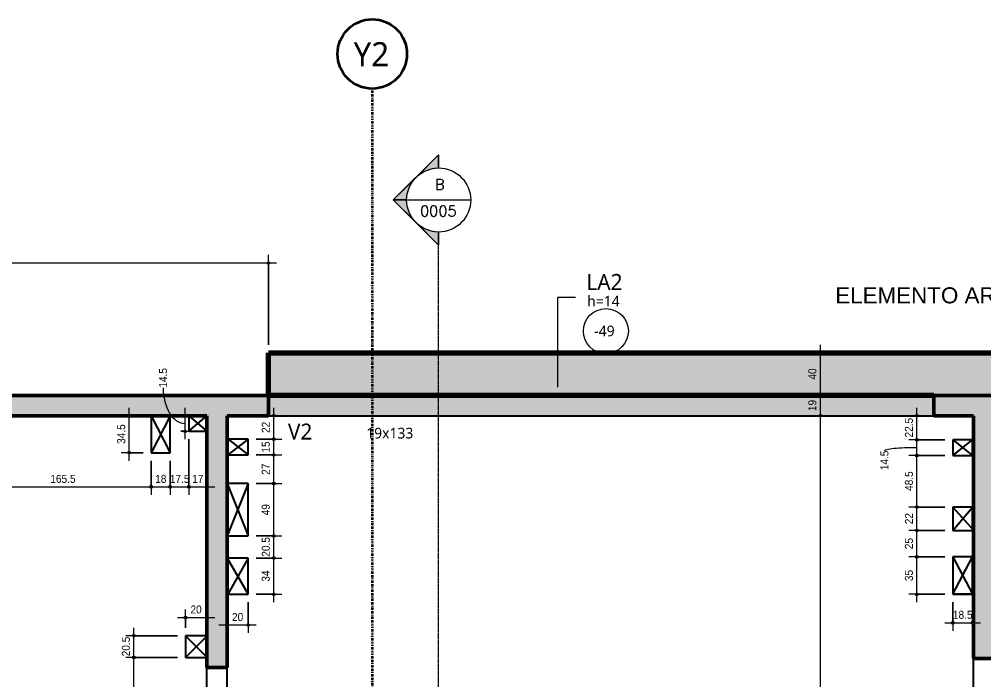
# Model space of a CAD drawing. Header units: centimetres. Extents: x -2198 to 42786, y -3196 to 88064.
# Drawn here: x -82 to 821, y 441 to 1059 of the extents above; entities that cross this region are included whole.
import ezdxf

# ---------------------------------------------------------------- set-up
doc = ezdxf.new("R2010")
doc.units = ezdxf.units.CM
doc.linetypes.add('Centro de 6 mm', pattern=[1.32, 0.6, -0.24, 0.24, -0.24])
doc.linetypes.add('Dash dot', pattern=[1.5875, 0.635, -0.47625, 0, -0.47625])
for name, color, linetype, lineweight in [('A-ANNO-DIMS', 7, 'Continuous', 9), ('A-ANNO-DIMS-50', 7, 'Continuous', 9), ('A-DETL-THIN', 7, 'Continuous', 25), ('A-FLOR', 7, 'Continuous', 25), ('A-FLOR-IDEN', 7, 'Continuous', 9), ('G-ANNO-SYMB', 7, 'Continuous', 9), ('G-ANNO-TEXT', 7, 'Continuous', 9), ('S-BEAM', 7, 'Continuous', 25), ('S-BEAM-IDEN', 7, 'Continuous', 9), ('S-COLS', 7, 'Continuous', 25), ('S-GRID', 7, 'Continuous', 9), ('S-GRID-IDEN', 7, 'Continuous', 9)]:
    doc.layers.add(name, color=color, linetype=linetype, lineweight=lineweight)
doc.layers.add('A-DETL', color=7, linetype='Continuous', lineweight=18, true_color=0x00a600)
doc.styles.add('Arial', font='arial.ttf', dxfattribs={"height": 15})
doc.styles.add('Arial_2', font='arial.ttf', dxfattribs={"width": 0.9, "height": 7.5})
doc.styles.add('Gadugi', font='gadugi.ttf', dxfattribs={"height": 15})
doc.styles.add('Gadugi_1', font='gadugi.ttf', dxfattribs={"height": 10})
doc.styles.add('Gadugi_4', font='gadugi.ttf', dxfattribs={"height": 22.5})
doc.styles.add('RomanD', font='romand__.ttf', dxfattribs={"height": 10})
doc.dimstyles.new('PED_1_5mm_ESQ', dxfattribs={"dimscale": 30.48, "dimtxt": 7.651945, "dimasz": 0.328084, "dimexe": 0.246063, "dimexo": 0.246063, "dimgap": 0.049213, "dimtad": 1, "dimdec": 1, "dimrnd": 0.5, "dimdsep": 46, "dimtxsty": 'Arial_2', "dimblk1": 'DOTSMALL', "dimblk2": 'DOTSMALL', "dimsah": 1, "dimcen": 0.09, "dimdle": 0.246063, "dimazin": 0, "dimtfac": 1, "dimtdec": 4, "dimtix": 1, "dimtmove": 0, "dimatfit": 3, "dimfxl": 1, "dimtvp": 1, "dimtolj": 1, "dimtzin": 0, "dimarcsym": 2})
doc.dimstyles.new('PED_1_5mm_ESQ_1', dxfattribs={"dimscale": 30.48, "dimtxt": 7.651945, "dimasz": 0.328084, "dimexe": 0.246063, "dimexo": 0.246063, "dimgap": 0.049213, "dimtad": 1, "dimdec": 1, "dimrnd": 0.5, "dimdsep": 46, "dimtxsty": 'Arial_2', "dimblk1": 'DOTSMALL', "dimblk2": 'DOTSMALL', "dimsah": 1, "dimcen": 0.09, "dimdle": 0.246063, "dimazin": 0, "dimtfac": 1, "dimtdec": 4, "dimtix": 1, "dimtmove": 1, "dimatfit": 3, "dimfxl": 1, "dimtvp": 1, "dimtolj": 1, "dimtzin": 0, "dimarcsym": 2})

# ---------------------------------------------------------------- blocks, each defined once
blk = doc.blocks.new('TQS - Pilar Polig_5 - TQS Column-3763462-PL E 001 - FORMA DO PAVIMENTO TIPO 1')
at = {"layer": 'S-COLS', "true_color": 0x808080}
blk.add_hatch(color=8, dxfattribs=at).paths.add_polyline_path([(-9.28, 150.09), (-9.28, -77.48), (-48.03, -77.48), (-48.03, -96.48), (46.97, -96.48), (46.97, -77.48), (9.72, -77.48), (9.72, 150.09)], flags=0)
at = {"layer": 'S-COLS', "lineweight": 50}
for p, q in [((-9.28, -77.48), (-9.28, 150.09)), ((-9.28, 150.09), (9.72, 150.09)), ((9.72, 150.09), (9.72, -77.48)), ((-48.03, -96.48), (-48.03, -77.48)), ((-48.03, -77.48), (-9.28, -77.48)), ((9.72, -77.48), (46.97, -77.48)), ((46.97, -77.48), (46.97, -96.48)), ((46.97, -96.48), (-48.03, -96.48))]:
    blk.add_line(p, q, dxfattribs=at)
blk = doc.blocks.new('Corte - M_Cabeça do corte - Preenchida-2060824-PL E 001 - FORMA DO PAVIMENTO TIPO 1')
at = {"layer": 'G-ANNO-SYMB'}
h = blk.add_hatch(color=256, dxfattribs=at)
edge = h.paths.add_edge_path(flags=0)
edge.add_line((-0.6, 0.849), (-0.6, 0.6))
edge.add_arc((-0.6, 0), 0.6, 90, 135)
edge.add_line((-1.024, 0.424), (-0.6, 0.849))
h = blk.add_hatch(color=256, dxfattribs=at)
edge = h.paths.add_edge_path(flags=0)
edge.add_line((-0.6, 0.849), (-0.176, 0.424))
edge.add_arc((-0.6, 0), 0.6, 45, 90)
edge.add_line((-0.6, 0.6), (-0.6, 0.849))
h = blk.add_hatch(color=256, dxfattribs=at)
edge = h.paths.add_edge_path(flags=0)
edge.add_line((-1.449, 0), (-1.024, 0.424))
edge.add_arc((-0.6, 0), 0.6, 135, 180)
edge.add_line((-1.2, 0), (-1.449, 0))
h = blk.add_hatch(color=256, dxfattribs=at)
edge = h.paths.add_edge_path(flags=0)
edge.add_line((0.249, 0), (0, 0))
edge.add_arc((-0.6, 0), 0.6, 360, 405)
edge.add_line((-0.176, 0.424), (0.249, 0))
for p, q in [((-0.6, 0.849), (-1.449, 0)), ((-0.6, 0.849), (-1.024, 0.424)), ((-0.6, 0.849), (0.249, 0)), ((-0.6, 0.6), (-0.6, 0.849)), ((-0.6, 0.849), (-0.6, 0.6)), ((-0.176, 0.424), (-0.6, 0.849)), ((-1.024, 0.424), (-1.449, 0)), ((0.249, 0), (-0.176, 0.424)), ((-1.449, 0), (-1.2, 0)), ((0, 0), (0.249, 0)), ((-1.2, 0), (-1.449, 0)), ((0, 0), (0.249, 0))]:
    blk.add_line(p, q, dxfattribs=at)
for start, end in [(360, 180), (90, 135), (45, 90), (135, 180), (360, 45), (180, 360)]:
    blk.add_arc((-0.6, 0), 0.6, start, end, dxfattribs=at)
blk = doc.blocks.new('PED_TAG_LAJE_R03 - TÍTULO_ESPESSURA_REBAIXO-2582888-PL E 001 - FORMA DO PAVIMENTO TIPO 1')
at = {"layer": 'A-FLOR-IDEN'}
blk.add_circle((-0.108, -0.761), 0.421, dxfattribs=at)
blk = doc.blocks.new('Eixo - Y2-2173031-PL E 001 - FORMA DO PAVIMENTO TIPO 1')
at = {"layer": 'S-GRID-IDEN', "color": 40, "lineweight": 35, "true_color": 0xffc000}
blk.add_circle((0, 0), 0.65, dxfattribs=at)
blk = doc.blocks.new('DIMBLOCK42-PL E 001 - FORMA DO PAVIMENTO TIPO 1')
at = {"layer": 'A-ANNO-DIMS-50'}
h = blk.add_hatch(color=256, dxfattribs=at)
edge = h.paths.add_edge_path(flags=0)
edge.add_arc((667.7, 688.12), 1.25, 0, 360)
h = blk.add_hatch(color=256, dxfattribs=at)
edge = h.paths.add_edge_path(flags=0)
edge.add_arc((667.7, -7.88), 1.25, 0, 360)
for p, q in [((673.43, 688.12), (660.2, 688.12)), ((667.7, -7.88), (667.7, 688.12)), ((667.7, 688.12), (673.43, 688.12)), ((673.43, -7.88), (660.2, -7.88)), ((667.7, -7.88), (673.43, -7.88))]:
    blk.add_line(p, q, dxfattribs=at)
for centre in [(667.7, 688.12), (667.7, -7.88)]:
    blk.add_circle(centre, 1.25, dxfattribs=at)
at = {"layer": 'A-ANNO-DIMS-50', "color": 0, "insert": (656.46, 332.35), "char_height": 7.5, "width": 18.6472, "attachment_point": 1, "rotation": 90, "line_spacing_factor": 0.941778, "style": 'Arial_2'}
blk.add_mtext('696', dxfattribs=at)
blk = doc.blocks.new('_DotSmall')
at = {"color": 0, "linetype": 'ByBlock', "const_width": 0.5}
blk.add_lwpolyline([(-0.0625, 0, 1), (0.0625, 0, 1)], format="xyb", close=True, dxfattribs=at)
blk = doc.blocks.new('DIMBLOCK43-PL E 001 - FORMA DO PAVIMENTO TIPO 1')
at = {"layer": 'A-ANNO-DIMS-50'}
h = blk.add_hatch(color=256, dxfattribs=at)
edge = h.paths.add_edge_path(flags=0)
edge.add_arc((667.7, 707.12), 1.25, 0, 360)
h = blk.add_hatch(color=256, dxfattribs=at)
edge = h.paths.add_edge_path(flags=0)
edge.add_arc((667.7, 688.12), 1.25, 0, 360)
for p, q in [((673.43, 707.12), (660.2, 707.12)), ((667.7, 688.12), (667.7, 707.12)), ((667.7, 707.12), (673.43, 707.12)), ((673.43, 688.12), (660.2, 688.12)), ((667.7, 688.12), (673.43, 688.12))]:
    blk.add_line(p, q, dxfattribs=at)
for centre in [(667.7, 707.12), (667.7, 688.12)]:
    blk.add_circle(centre, 1.25, dxfattribs=at)
at = {"layer": 'A-ANNO-DIMS-50', "color": 0, "insert": (656.46, 692.44), "char_height": 7.5, "width": 12.4315, "attachment_point": 1, "rotation": 90, "line_spacing_factor": 0.941778, "style": 'Arial_2'}
blk.add_mtext('19', dxfattribs=at)
blk = doc.blocks.new('DIMBLOCK44-PL E 001 - FORMA DO PAVIMENTO TIPO 1')
at = {"layer": 'A-ANNO-DIMS-50'}
h = blk.add_hatch(color=256, dxfattribs=at)
edge = h.paths.add_edge_path(flags=0)
edge.add_arc((667.7, 747.12), 1.25, 0, 360)
h = blk.add_hatch(color=256, dxfattribs=at)
edge = h.paths.add_edge_path(flags=0)
edge.add_arc((667.7, 707.12), 1.25, 0, 360)
for p, q in [((667.7, 707.12), (667.7, 754.62)), ((673.43, 747.12), (660.2, 747.12)), ((667.7, 747.12), (673.43, 747.12)), ((673.43, 707.12), (660.2, 707.12)), ((667.7, 707.12), (673.43, 707.12))]:
    blk.add_line(p, q, dxfattribs=at)
for centre in [(667.7, 747.12), (667.7, 707.12)]:
    blk.add_circle(centre, 1.25, dxfattribs=at)
at = {"layer": 'A-ANNO-DIMS-50', "color": 0, "insert": (656.46, 721.94), "char_height": 7.5, "width": 12.4315, "attachment_point": 1, "rotation": 90, "line_spacing_factor": 0.941778, "style": 'Arial_2'}
blk.add_mtext('40', dxfattribs=at)
blk = doc.blocks.new('DIMBLOCK78-PL E 001 - FORMA DO PAVIMENTO TIPO 1')
at = {"layer": 'A-ANNO-DIMS-50'}
h = blk.add_hatch(color=256, dxfattribs=at)
edge = h.paths.add_edge_path(flags=0)
edge.add_arc((-386.11, 831.2), 1.25, 0, 360)
h = blk.add_hatch(color=256, dxfattribs=at)
edge = h.paths.add_edge_path(flags=0)
edge.add_arc((150.88, 831.2), 1.25, 0, 360)
for p, q in [((-393.61, 831.2), (158.38, 831.2)), ((-386.11, 754.62), (-386.11, 838.7)), ((-386.11, 831.2), (-386.11, 754.62)), ((150.88, 754.62), (150.88, 838.7)), ((150.88, 831.2), (150.88, 754.62))]:
    blk.add_line(p, q, dxfattribs=at)
for centre in [(-386.11, 831.2), (150.88, 831.2)]:
    blk.add_circle(centre, 1.25, dxfattribs=at)
at = {"layer": 'A-ANNO-DIMS-50', "color": 0, "insert": (-125.39, 842.44), "char_height": 7.5, "width": 18.6472, "attachment_point": 1, "line_spacing_factor": 0.941778, "style": 'Arial_2'}
blk.add_mtext('537', dxfattribs=at)
blk = doc.blocks.new('DIMBLOCK127-PL E 001 - FORMA DO PAVIMENTO TIPO 1')
at = {"layer": 'A-ANNO-DIMS-50'}
h = blk.add_hatch(color=256, dxfattribs=at)
edge = h.paths.add_edge_path(flags=0)
edge.add_arc((-124.36, 621.49), 1.25, 0, 360)
h = blk.add_hatch(color=256, dxfattribs=at)
edge = h.paths.add_edge_path(flags=0)
edge.add_arc((41.12, 621.49), 1.25, 0, 360)
for p, q in [((41.12, 645.98), (41.12, 613.99)), ((41.12, 621.49), (41.12, 645.98)), ((-124.36, 615.75), (-124.36, 628.99)), ((-131.86, 621.49), (41.12, 621.49)), ((-124.36, 621.49), (-124.36, 615.75))]:
    blk.add_line(p, q, dxfattribs=at)
for centre in [(-124.36, 621.49), (41.12, 621.49)]:
    blk.add_circle(centre, 1.25, dxfattribs=at)
at = {"layer": 'A-ANNO-DIMS-50', "color": 0, "insert": (-53.28, 632.72), "char_height": 7.5, "width": 27.9708, "attachment_point": 1, "line_spacing_factor": 0.941778, "style": 'Arial_2'}
blk.add_mtext('165.5', dxfattribs=at)
blk = doc.blocks.new('DIMBLOCK128-PL E 001 - FORMA DO PAVIMENTO TIPO 1')
at = {"layer": 'A-ANNO-DIMS-50'}
h = blk.add_hatch(color=256, dxfattribs=at)
edge = h.paths.add_edge_path(flags=0)
edge.add_arc((41.12, 621.49), 1.25, 0, 360)
h = blk.add_hatch(color=256, dxfattribs=at)
edge = h.paths.add_edge_path(flags=0)
edge.add_arc((59.03, 621.49), 1.25, 0, 360)
for p, q in [((41.12, 645.98), (41.12, 613.99)), ((41.12, 621.49), (41.12, 645.98)), ((59.03, 645.98), (59.03, 613.99)), ((59.03, 621.49), (59.03, 645.98)), ((41.12, 621.49), (59.03, 621.49))]:
    blk.add_line(p, q, dxfattribs=at)
for centre in [(41.12, 621.49), (59.03, 621.49)]:
    blk.add_circle(centre, 1.25, dxfattribs=at)
at = {"layer": 'A-ANNO-DIMS-50', "color": 0, "insert": (44.89, 632.72), "char_height": 7.5, "width": 12.4315, "attachment_point": 1, "line_spacing_factor": 0.941778, "style": 'Arial_2'}
blk.add_mtext('18', dxfattribs=at)
blk = doc.blocks.new('DIMBLOCK129-PL E 001 - FORMA DO PAVIMENTO TIPO 1')
at = {"layer": 'A-ANNO-DIMS-50'}
h = blk.add_hatch(color=256, dxfattribs=at)
edge = h.paths.add_edge_path(flags=0)
edge.add_arc((59.03, 621.49), 1.25, 0, 360)
h = blk.add_hatch(color=256, dxfattribs=at)
edge = h.paths.add_edge_path(flags=0)
edge.add_arc((76.35, 621.49), 1.25, 0, 360)
for p, q in [((76.35, 666.01), (76.35, 613.99)), ((76.35, 621.49), (76.35, 666.01)), ((59.03, 645.98), (59.03, 613.99)), ((59.03, 621.49), (59.03, 645.98)), ((59.03, 621.49), (76.35, 621.49))]:
    blk.add_line(p, q, dxfattribs=at)
for centre in [(59.03, 621.49), (76.35, 621.49)]:
    blk.add_circle(centre, 1.25, dxfattribs=at)
at = {"layer": 'A-ANNO-DIMS-50', "color": 0, "insert": (58.62, 632.72), "char_height": 7.5, "width": 21.7551, "attachment_point": 1, "line_spacing_factor": 0.941778, "style": 'Arial_2'}
blk.add_mtext('17.5', dxfattribs=at)
blk = doc.blocks.new('DIMBLOCK130-PL E 001 - FORMA DO PAVIMENTO TIPO 1')
at = {"layer": 'A-ANNO-DIMS-50'}
h = blk.add_hatch(color=256, dxfattribs=at)
edge = h.paths.add_edge_path(flags=0)
edge.add_arc((76.35, 621.49), 1.25, 0, 360)
h = blk.add_hatch(color=256, dxfattribs=at)
edge = h.paths.add_edge_path(flags=0)
edge.add_arc((93.14, 621.49), 1.25, 0, 360)
for p, q in [((76.35, 666.01), (76.35, 613.99)), ((76.35, 621.49), (76.35, 666.01)), ((93.14, 615.75), (93.14, 628.99)), ((76.35, 621.49), (100.64, 621.49)), ((93.14, 621.49), (93.14, 615.75))]:
    blk.add_line(p, q, dxfattribs=at)
for centre in [(76.35, 621.49), (93.14, 621.49)]:
    blk.add_circle(centre, 1.25, dxfattribs=at)
at = {"layer": 'A-ANNO-DIMS-50', "color": 0, "insert": (79.56, 632.72), "char_height": 7.5, "width": 12.4315, "attachment_point": 1, "line_spacing_factor": 0.941778, "style": 'Arial_2'}
blk.add_mtext('17', dxfattribs=at)
blk = doc.blocks.new('DIMBLOCK131-PL E 001 - FORMA DO PAVIMENTO TIPO 1')
at = {"layer": 'A-ANNO-DIMS-50'}
h = blk.add_hatch(color=256, dxfattribs=at)
edge = h.paths.add_edge_path(flags=0)
edge.add_arc((20.56, 688.12), 1.25, 0, 360)
h = blk.add_hatch(color=256, dxfattribs=at)
edge = h.paths.add_edge_path(flags=0)
edge.add_arc((20.56, 653.48), 1.25, 0, 360)
for p, q in [((20.56, 645.98), (20.56, 695.62)), ((26.3, 688.12), (13.06, 688.12)), ((20.56, 688.12), (26.3, 688.12)), ((33.62, 653.48), (13.06, 653.48)), ((20.56, 653.48), (33.62, 653.48))]:
    blk.add_line(p, q, dxfattribs=at)
for centre in [(20.56, 688.12), (20.56, 653.48)]:
    blk.add_circle(centre, 1.25, dxfattribs=at)
at = {"layer": 'A-ANNO-DIMS-50', "color": 0, "insert": (9.33, 661.74), "char_height": 7.5, "width": 21.7551, "attachment_point": 1, "rotation": 90, "line_spacing_factor": 0.941778, "style": 'Arial_2'}
blk.add_mtext('34.5', dxfattribs=at)
blk = doc.blocks.new('DIMBLOCK132-PL E 001 - FORMA DO PAVIMENTO TIPO 1')
at = {"layer": 'A-ANNO-DIMS-50'}
h = blk.add_hatch(color=256, dxfattribs=at)
edge = h.paths.add_edge_path(flags=0)
edge.add_arc((72.82, 688.12), 1.25, 0, 360)
h = blk.add_hatch(color=256, dxfattribs=at)
edge = h.paths.add_edge_path(flags=0)
edge.add_arc((72.82, 673.51), 1.25, 0, 360)
for p, q in [((72.82, 666.01), (72.82, 695.62)), ((78.55, 688.12), (65.32, 688.12)), ((72.82, 688.12), (78.55, 688.12)), ((68.85, 673.51), (80.32, 673.51)), ((72.82, 673.51), (68.85, 673.51))]:
    blk.add_line(p, q, dxfattribs=at)
for centre in [(72.82, 688.12), (72.82, 673.51)]:
    blk.add_circle(centre, 1.25, dxfattribs=at)
blk.add_ellipse((72.82, 714.37), major_axis=(0, 33.55), ratio=0.60955, start_param=1.570796, end_param=3.141593, dxfattribs=at)
at = {"layer": 'A-ANNO-DIMS-50', "color": 0, "insert": (48.52, 714.37), "char_height": 7.5, "width": 21.7551, "attachment_point": 1, "rotation": 90, "line_spacing_factor": 0.941778, "style": 'Arial_2'}
blk.add_mtext('14.5', dxfattribs=at)
blk = doc.blocks.new('DIMBLOCK140-PL E 001 - FORMA DO PAVIMENTO TIPO 1')
at = {"layer": 'A-ANNO-DIMS-50'}
h = blk.add_hatch(color=256, dxfattribs=at)
edge = h.paths.add_edge_path(flags=0)
edge.add_arc((24.91, 461.57), 1.25, 0, 360)
h = blk.add_hatch(color=256, dxfattribs=at)
edge = h.paths.add_edge_path(flags=0)
edge.add_arc((24.91, 378.12), 1.25, 0, 360)
for p, q in [((65.64, 461.57), (17.41, 461.57)), ((24.91, 378.12), (24.91, 461.57)), ((24.91, 461.57), (65.64, 461.57)), ((65.64, 378.12), (17.41, 378.12)), ((24.91, 378.12), (65.64, 378.12))]:
    blk.add_line(p, q, dxfattribs=at)
for centre in [(24.91, 461.57), (24.91, 378.12)]:
    blk.add_circle(centre, 1.25, dxfattribs=at)
at = {"layer": 'A-ANNO-DIMS-50', "color": 0, "insert": (13.68, 410.78), "char_height": 7.5, "width": 21.7551, "attachment_point": 1, "rotation": 90, "line_spacing_factor": 0.941778, "style": 'Arial_2'}
blk.add_mtext('83.5', dxfattribs=at)
blk = doc.blocks.new('DIMBLOCK141-PL E 001 - FORMA DO PAVIMENTO TIPO 1')
at = {"layer": 'A-ANNO-DIMS-50'}
h = blk.add_hatch(color=256, dxfattribs=at)
edge = h.paths.add_edge_path(flags=0)
edge.add_arc((24.91, 482.05), 1.25, 0, 360)
h = blk.add_hatch(color=256, dxfattribs=at)
edge = h.paths.add_edge_path(flags=0)
edge.add_arc((24.91, 461.57), 1.25, 0, 360)
for p, q in [((24.91, 461.57), (24.91, 489.55)), ((65.64, 482.05), (17.41, 482.05)), ((24.91, 482.05), (65.64, 482.05)), ((65.64, 461.57), (17.41, 461.57)), ((24.91, 461.57), (65.64, 461.57))]:
    blk.add_line(p, q, dxfattribs=at)
for centre in [(24.91, 482.05), (24.91, 461.57)]:
    blk.add_circle(centre, 1.25, dxfattribs=at)
at = {"layer": 'A-ANNO-DIMS-50', "color": 0, "insert": (13.68, 462.75), "char_height": 7.5, "width": 21.7551, "attachment_point": 1, "rotation": 90, "line_spacing_factor": 0.941778, "style": 'Arial_2'}
blk.add_mtext('20.5', dxfattribs=at)
blk = doc.blocks.new('DIMBLOCK146-PL E 001 - FORMA DO PAVIMENTO TIPO 1')
at = {"layer": 'A-ANNO-DIMS-50'}
h = blk.add_hatch(color=256, dxfattribs=at)
edge = h.paths.add_edge_path(flags=0)
edge.add_arc((73.14, 499.15), 1.25, 0, 360)
h = blk.add_hatch(color=256, dxfattribs=at)
edge = h.paths.add_edge_path(flags=0)
edge.add_arc((93.14, 499.15), 1.25, 0, 360)
for p, q in [((73.14, 489.55), (73.14, 506.65)), ((93.14, 493.42), (93.14, 506.65)), ((65.64, 499.15), (100.64, 499.15)), ((73.14, 499.15), (73.14, 489.55)), ((93.14, 499.15), (93.14, 493.42))]:
    blk.add_line(p, q, dxfattribs=at)
for centre in [(73.14, 499.15), (93.14, 499.15)]:
    blk.add_circle(centre, 1.25, dxfattribs=at)
at = {"layer": 'A-ANNO-DIMS-50', "color": 0, "insert": (77.96, 510.38), "char_height": 7.5, "width": 12.4315, "attachment_point": 1, "line_spacing_factor": 0.941778, "style": 'Arial_2'}
blk.add_mtext('20', dxfattribs=at)
blk = doc.blocks.new('DIMBLOCK147-PL E 001 - FORMA DO PAVIMENTO TIPO 1')
at = {"layer": 'A-ANNO-DIMS-50'}
h = blk.add_hatch(color=256, dxfattribs=at)
edge = h.paths.add_edge_path(flags=0)
edge.add_arc((155.9, 554.8), 1.25, 0, 360)
h = blk.add_hatch(color=256, dxfattribs=at)
edge = h.paths.add_edge_path(flags=0)
edge.add_arc((155.9, 520.81), 1.25, 0, 360)
for p, q in [((139.39, 554.8), (163.4, 554.8)), ((155.9, 554.8), (139.39, 554.8)), ((155.9, 513.31), (155.9, 554.8)), ((139.39, 520.81), (163.4, 520.81)), ((155.9, 520.81), (139.39, 520.81))]:
    blk.add_line(p, q, dxfattribs=at)
for centre in [(155.9, 554.8), (155.9, 520.81)]:
    blk.add_circle(centre, 1.25, dxfattribs=at)
at = {"layer": 'A-ANNO-DIMS-50', "color": 0, "insert": (144.67, 532.63), "char_height": 7.5, "width": 12.4315, "attachment_point": 1, "rotation": 90, "line_spacing_factor": 0.941778, "style": 'Arial_2'}
blk.add_mtext('34', dxfattribs=at)
blk = doc.blocks.new('DIMBLOCK148-PL E 001 - FORMA DO PAVIMENTO TIPO 1')
at = {"layer": 'A-ANNO-DIMS-50'}
h = blk.add_hatch(color=256, dxfattribs=at)
edge = h.paths.add_edge_path(flags=0)
edge.add_arc((155.9, 575.45), 1.25, 0, 360)
h = blk.add_hatch(color=256, dxfattribs=at)
edge = h.paths.add_edge_path(flags=0)
edge.add_arc((155.9, 554.8), 1.25, 0, 360)
for p, q in [((139.39, 575.45), (163.4, 575.45)), ((155.9, 575.45), (139.39, 575.45)), ((155.9, 554.8), (155.9, 575.45)), ((139.39, 554.8), (163.4, 554.8)), ((155.9, 554.8), (139.39, 554.8))]:
    blk.add_line(p, q, dxfattribs=at)
for centre in [(155.9, 575.45), (155.9, 554.8)]:
    blk.add_circle(centre, 1.25, dxfattribs=at)
at = {"layer": 'A-ANNO-DIMS-50', "color": 0, "insert": (144.67, 556.06), "char_height": 7.5, "width": 21.7551, "attachment_point": 1, "rotation": 90, "line_spacing_factor": 0.941778, "style": 'Arial_2'}
blk.add_mtext('20.5', dxfattribs=at)
blk = doc.blocks.new('DIMBLOCK149-PL E 001 - FORMA DO PAVIMENTO TIPO 1')
at = {"layer": 'A-ANNO-DIMS-50'}
h = blk.add_hatch(color=256, dxfattribs=at)
edge = h.paths.add_edge_path(flags=0)
edge.add_arc((155.9, 624.52), 1.25, 0, 360)
h = blk.add_hatch(color=256, dxfattribs=at)
edge = h.paths.add_edge_path(flags=0)
edge.add_arc((155.9, 575.45), 1.25, 0, 360)
for p, q in [((139.39, 624.52), (163.4, 624.52)), ((155.9, 624.52), (139.39, 624.52)), ((155.9, 575.45), (155.9, 624.52)), ((139.39, 575.45), (163.4, 575.45)), ((155.9, 575.45), (139.39, 575.45))]:
    blk.add_line(p, q, dxfattribs=at)
for centre in [(155.9, 624.52), (155.9, 575.45)]:
    blk.add_circle(centre, 1.25, dxfattribs=at)
at = {"layer": 'A-ANNO-DIMS-50', "color": 0, "insert": (144.67, 594.8), "char_height": 7.5, "width": 12.4315, "attachment_point": 1, "rotation": 90, "line_spacing_factor": 0.941778, "style": 'Arial_2'}
blk.add_mtext('49', dxfattribs=at)
blk = doc.blocks.new('DIMBLOCK150-PL E 001 - FORMA DO PAVIMENTO TIPO 1')
at = {"layer": 'A-ANNO-DIMS-50'}
h = blk.add_hatch(color=256, dxfattribs=at)
edge = h.paths.add_edge_path(flags=0)
edge.add_arc((155.9, 651.33), 1.25, 0, 360)
h = blk.add_hatch(color=256, dxfattribs=at)
edge = h.paths.add_edge_path(flags=0)
edge.add_arc((155.9, 624.52), 1.25, 0, 360)
for p, q in [((139.39, 651.33), (163.4, 651.33)), ((155.9, 651.33), (139.39, 651.33)), ((155.9, 624.52), (155.9, 651.33)), ((139.39, 624.52), (163.4, 624.52)), ((155.9, 624.52), (139.39, 624.52))]:
    blk.add_line(p, q, dxfattribs=at)
for centre in [(155.9, 651.33), (155.9, 624.52)]:
    blk.add_circle(centre, 1.25, dxfattribs=at)
at = {"layer": 'A-ANNO-DIMS-50', "color": 0, "insert": (144.67, 632.75), "char_height": 7.5, "width": 12.4315, "attachment_point": 1, "rotation": 90, "line_spacing_factor": 0.941778, "style": 'Arial_2'}
blk.add_mtext('27', dxfattribs=at)
blk = doc.blocks.new('DIMBLOCK151-PL E 001 - FORMA DO PAVIMENTO TIPO 1')
at = {"layer": 'A-ANNO-DIMS-50'}
h = blk.add_hatch(color=256, dxfattribs=at)
edge = h.paths.add_edge_path(flags=0)
edge.add_arc((155.9, 666.11), 1.25, 0, 360)
h = blk.add_hatch(color=256, dxfattribs=at)
edge = h.paths.add_edge_path(flags=0)
edge.add_arc((155.9, 651.33), 1.25, 0, 360)
for p, q in [((139.39, 666.11), (163.4, 666.11)), ((155.9, 666.11), (139.39, 666.11)), ((155.9, 651.33), (155.9, 666.11)), ((139.39, 651.33), (163.4, 651.33)), ((155.9, 651.33), (139.39, 651.33))]:
    blk.add_line(p, q, dxfattribs=at)
for centre in [(155.9, 666.11), (155.9, 651.33)]:
    blk.add_circle(centre, 1.25, dxfattribs=at)
at = {"layer": 'A-ANNO-DIMS-50', "color": 0, "insert": (144.67, 653.54), "char_height": 7.5, "width": 12.4315, "attachment_point": 1, "rotation": 90, "line_spacing_factor": 0.941778, "style": 'Arial_2'}
blk.add_mtext('15', dxfattribs=at)
blk = doc.blocks.new('DIMBLOCK152-PL E 001 - FORMA DO PAVIMENTO TIPO 1')
at = {"layer": 'A-ANNO-DIMS-50'}
h = blk.add_hatch(color=256, dxfattribs=at)
edge = h.paths.add_edge_path(flags=0)
edge.add_arc((155.9, 688.12), 1.25, 0, 360)
h = blk.add_hatch(color=256, dxfattribs=at)
edge = h.paths.add_edge_path(flags=0)
edge.add_arc((155.9, 666.11), 1.25, 0, 360)
for p, q in [((155.9, 666.11), (155.9, 695.62)), ((158.38, 688.12), (148.4, 688.12)), ((155.9, 688.12), (158.38, 688.12)), ((139.39, 666.11), (163.4, 666.11)), ((155.9, 666.11), (139.39, 666.11))]:
    blk.add_line(p, q, dxfattribs=at)
for centre in [(155.9, 688.12), (155.9, 666.11)]:
    blk.add_circle(centre, 1.25, dxfattribs=at)
at = {"layer": 'A-ANNO-DIMS-50', "color": 0, "insert": (144.67, 671.94), "char_height": 7.5, "width": 12.4315, "attachment_point": 1, "rotation": 90, "line_spacing_factor": 0.941778, "style": 'Arial_2'}
blk.add_mtext('22', dxfattribs=at)
blk = doc.blocks.new('DIMBLOCK153-PL E 001 - FORMA DO PAVIMENTO TIPO 1')
at = {"layer": 'A-ANNO-DIMS-50'}
h = blk.add_hatch(color=256, dxfattribs=at)
edge = h.paths.add_edge_path(flags=0)
edge.add_arc((112.14, 492.07), 1.25, 0, 360)
h = blk.add_hatch(color=256, dxfattribs=at)
edge = h.paths.add_edge_path(flags=0)
edge.add_arc((131.89, 492.07), 1.25, 0, 360)
for p, q in [((131.89, 513.31), (131.89, 484.57)), ((131.89, 492.07), (131.89, 513.31)), ((112.14, 486.34), (112.14, 499.57)), ((104.64, 492.07), (139.39, 492.07)), ((112.14, 492.07), (112.14, 486.34))]:
    blk.add_line(p, q, dxfattribs=at)
for centre in [(112.14, 492.07), (131.89, 492.07)]:
    blk.add_circle(centre, 1.25, dxfattribs=at)
at = {"layer": 'A-ANNO-DIMS-50', "color": 0, "insert": (116.83, 503.31), "char_height": 7.5, "width": 12.4315, "attachment_point": 1, "line_spacing_factor": 0.941778, "style": 'Arial_2'}
blk.add_mtext('20', dxfattribs=at)
blk = doc.blocks.new('DIMBLOCK166-PL E 001 - FORMA DO PAVIMENTO TIPO 1')
at = {"layer": 'A-ANNO-DIMS-50'}
h = blk.add_hatch(color=256, dxfattribs=at)
edge = h.paths.add_edge_path(flags=0)
edge.add_arc((758.09, 555.82), 1.25, 0, 360)
h = blk.add_hatch(color=256, dxfattribs=at)
edge = h.paths.add_edge_path(flags=0)
edge.add_arc((758.09, 520.81), 1.25, 0, 360)
for p, q in [((784.14, 555.82), (750.59, 555.82)), ((758.09, 513.31), (758.09, 555.82)), ((758.09, 555.82), (784.14, 555.82)), ((784.14, 520.81), (750.59, 520.81)), ((758.09, 520.81), (784.14, 520.81))]:
    blk.add_line(p, q, dxfattribs=at)
for centre in [(758.09, 555.82), (758.09, 520.81)]:
    blk.add_circle(centre, 1.25, dxfattribs=at)
at = {"layer": 'A-ANNO-DIMS-50', "color": 0, "insert": (746.86, 533.14), "char_height": 7.5, "width": 12.4315, "attachment_point": 1, "rotation": 90, "line_spacing_factor": 0.941778, "style": 'Arial_2'}
blk.add_mtext('35', dxfattribs=at)
blk = doc.blocks.new('DIMBLOCK167-PL E 001 - FORMA DO PAVIMENTO TIPO 1')
at = {"layer": 'A-ANNO-DIMS-50'}
h = blk.add_hatch(color=256, dxfattribs=at)
edge = h.paths.add_edge_path(flags=0)
edge.add_arc((758.09, 580.69), 1.25, 0, 360)
h = blk.add_hatch(color=256, dxfattribs=at)
edge = h.paths.add_edge_path(flags=0)
edge.add_arc((758.09, 555.82), 1.25, 0, 360)
for p, q in [((784.14, 580.69), (750.59, 580.69)), ((758.09, 555.82), (758.09, 580.69)), ((758.09, 580.69), (784.14, 580.69)), ((784.14, 555.82), (750.59, 555.82)), ((758.09, 555.82), (784.14, 555.82))]:
    blk.add_line(p, q, dxfattribs=at)
for centre in [(758.09, 580.69), (758.09, 555.82)]:
    blk.add_circle(centre, 1.25, dxfattribs=at)
at = {"layer": 'A-ANNO-DIMS-50', "color": 0, "insert": (746.86, 563.07), "char_height": 7.5, "width": 12.4315, "attachment_point": 1, "rotation": 90, "line_spacing_factor": 0.941778, "style": 'Arial_2'}
blk.add_mtext('25', dxfattribs=at)
blk = doc.blocks.new('DIMBLOCK168-PL E 001 - FORMA DO PAVIMENTO TIPO 1')
at = {"layer": 'A-ANNO-DIMS-50'}
h = blk.add_hatch(color=256, dxfattribs=at)
edge = h.paths.add_edge_path(flags=0)
edge.add_arc((758.09, 602.57), 1.25, 0, 360)
h = blk.add_hatch(color=256, dxfattribs=at)
edge = h.paths.add_edge_path(flags=0)
edge.add_arc((758.09, 580.69), 1.25, 0, 360)
for p, q in [((784.14, 602.57), (750.59, 602.57)), ((758.09, 580.69), (758.09, 602.57)), ((758.09, 602.57), (784.14, 602.57)), ((784.14, 580.69), (750.59, 580.69)), ((758.09, 580.69), (784.14, 580.69))]:
    blk.add_line(p, q, dxfattribs=at)
for centre in [(758.09, 602.57), (758.09, 580.69)]:
    blk.add_circle(centre, 1.25, dxfattribs=at)
at = {"layer": 'A-ANNO-DIMS-50', "color": 0, "insert": (746.86, 586.45), "char_height": 7.5, "width": 12.4315, "attachment_point": 1, "rotation": 90, "line_spacing_factor": 0.941778, "style": 'Arial_2'}
blk.add_mtext('22', dxfattribs=at)
blk = doc.blocks.new('DIMBLOCK169-PL E 001 - FORMA DO PAVIMENTO TIPO 1')
at = {"layer": 'A-ANNO-DIMS-50'}
h = blk.add_hatch(color=256, dxfattribs=at)
edge = h.paths.add_edge_path(flags=0)
edge.add_arc((758.09, 650.86), 1.25, 0, 360)
h = blk.add_hatch(color=256, dxfattribs=at)
edge = h.paths.add_edge_path(flags=0)
edge.add_arc((758.09, 602.57), 1.25, 0, 360)
for p, q in [((784.14, 650.86), (750.59, 650.86)), ((758.09, 602.57), (758.09, 650.86)), ((758.09, 650.86), (784.14, 650.86)), ((784.14, 602.57), (750.59, 602.57)), ((758.09, 602.57), (784.14, 602.57))]:
    blk.add_line(p, q, dxfattribs=at)
for centre in [(758.09, 650.86), (758.09, 602.57)]:
    blk.add_circle(centre, 1.25, dxfattribs=at)
at = {"layer": 'A-ANNO-DIMS-50', "color": 0, "insert": (746.86, 617.65), "char_height": 7.5, "width": 21.7551, "attachment_point": 1, "rotation": 90, "line_spacing_factor": 0.941778, "style": 'Arial_2'}
blk.add_mtext('48.5', dxfattribs=at)
blk = doc.blocks.new('DIMBLOCK170-PL E 001 - FORMA DO PAVIMENTO TIPO 1')
at = {"layer": 'A-ANNO-DIMS-50'}
h = blk.add_hatch(color=256, dxfattribs=at)
edge = h.paths.add_edge_path(flags=0)
edge.add_arc((758.09, 665.47), 1.25, 0, 360)
h = blk.add_hatch(color=256, dxfattribs=at)
edge = h.paths.add_edge_path(flags=0)
edge.add_arc((758.09, 650.86), 1.25, 0, 360)
for p, q in [((784.14, 665.47), (750.59, 665.47)), ((758.09, 650.86), (758.09, 665.47)), ((758.09, 665.47), (784.14, 665.47)), ((784.14, 650.86), (750.59, 650.86)), ((758.09, 650.86), (784.14, 650.86))]:
    blk.add_line(p, q, dxfattribs=at)
for centre in [(758.09, 665.47), (758.09, 650.86)]:
    blk.add_circle(centre, 1.25, dxfattribs=at)
blk.add_ellipse((758.09, 655.15), major_axis=(30.3, 0), ratio=0.099355, start_param=1.570796, end_param=3.141593, dxfattribs=at)
at = {"layer": 'A-ANNO-DIMS-50', "color": 0, "insert": (723.94, 637.02), "char_height": 7.5, "width": 21.7551, "attachment_point": 1, "rotation": 90, "line_spacing_factor": 0.941778, "style": 'Arial_2'}
blk.add_mtext('14.5', dxfattribs=at)
blk = doc.blocks.new('DIMBLOCK171-PL E 001 - FORMA DO PAVIMENTO TIPO 1')
at = {"layer": 'A-ANNO-DIMS-50'}
h = blk.add_hatch(color=256, dxfattribs=at)
edge = h.paths.add_edge_path(flags=0)
edge.add_arc((758.09, 688.12), 1.25, 0, 360)
h = blk.add_hatch(color=256, dxfattribs=at)
edge = h.paths.add_edge_path(flags=0)
edge.add_arc((758.09, 665.47), 1.25, 0, 360)
for p, q in [((758.09, 665.47), (758.09, 695.62)), ((766.4, 688.12), (750.59, 688.12)), ((758.09, 688.12), (766.4, 688.12)), ((784.14, 665.47), (750.59, 665.47)), ((758.09, 665.47), (784.14, 665.47))]:
    blk.add_line(p, q, dxfattribs=at)
for centre in [(758.09, 688.12), (758.09, 665.47)]:
    blk.add_circle(centre, 1.25, dxfattribs=at)
at = {"layer": 'A-ANNO-DIMS-50', "color": 0, "insert": (746.86, 667.73), "char_height": 7.5, "width": 21.7551, "attachment_point": 1, "rotation": 90, "line_spacing_factor": 0.941778, "style": 'Arial_2'}
blk.add_mtext('22.5', dxfattribs=at)
blk = doc.blocks.new('DIMBLOCK172-PL E 001 - FORMA DO PAVIMENTO TIPO 1')
at = {"layer": 'A-ANNO-DIMS-50'}
h = blk.add_hatch(color=256, dxfattribs=at)
edge = h.paths.add_edge_path(flags=0)
edge.add_arc((791.64, 494.15), 1.25, 0, 360)
h = blk.add_hatch(color=256, dxfattribs=at)
edge = h.paths.add_edge_path(flags=0)
edge.add_arc((810.15, 494.15), 1.25, 0, 360)
for p, q in [((791.64, 513.31), (791.64, 486.65)), ((791.64, 494.15), (791.64, 513.31)), ((810.15, 513.31), (810.15, 486.65)), ((810.15, 494.15), (810.15, 513.31)), ((784.14, 494.15), (817.65, 494.15))]:
    blk.add_line(p, q, dxfattribs=at)
for centre in [(791.64, 494.15), (810.15, 494.15)]:
    blk.add_circle(centre, 1.25, dxfattribs=at)
at = {"layer": 'A-ANNO-DIMS-50', "color": 0, "insert": (791.83, 505.38), "char_height": 7.5, "width": 21.7551, "attachment_point": 1, "line_spacing_factor": 0.941778, "style": 'Arial_2'}
blk.add_mtext('18.5', dxfattribs=at)

msp = doc.modelspace()

# ---------------------------------------------------------------- hatches: boundary and pattern name
at = {"layer": 'A-FLOR', "true_color": 0xa7d7e1}
msp.add_hatch(color=9, dxfattribs=at).paths.add_polyline_path([(150.88, 707.12), (1308.65, 707.12), (1308.65, 747.12), (150.88, 747.12)], flags=0)
at = {"layer": 'S-BEAM', "true_color": 0xccffcc}
msp.add_hatch(color=254, dxfattribs=at).paths.add_polyline_path([(150.88, 688.12), (773.9, 688.12), (773.9, 707.12), (150.88, 707.12)], flags=0)
at = {"layer": 'S-COLS', "true_color": 0x808080}
msp.add_hatch(color=8, dxfattribs=at).paths.add_polyline_path([(93.14, 452.12), (112.14, 452.12), (112.14, 688.12), (150.88, 688.12), (150.88, 707.12), (-386.11, 707.12), (-386.11, 688.12), (-347.36, 688.12), (-347.36, 452.12), (-328.36, 452.12), (-328.36, 688.12), (93.14, 688.12), (93.14, 630.67)], flags=0)

# ---------------------------------------------------------------- linework, layer by layer
at = {"layer": 'A-DETL', "color": 7}
for p, q in [((438.5, 798.97), (421.5, 798.97)), ((421.5, 798.97), (421.5, 714.97))]:
    msp.add_line(p, q, dxfattribs=at)
at = {"layer": 'A-DETL-THIN'}
for p, q in [((59.03, 688.12), (41.12, 653.48)), ((41.12, 688.12), (59.03, 653.48)), ((76.35, 688.12), (93.14, 673.51)), ((76.35, 673.51), (93.14, 688.12)), ((131.89, 666.11), (112.97, 651.33)), ((113.21, 666.11), (131.89, 651.33)), ((791.64, 665.47), (810.15, 650.86)), ((791.64, 650.86), (810.15, 665.47)), ((112.14, 624.52), (131.89, 575.45)), ((131.89, 624.52), (112.14, 575.45)), ((791.64, 602.57), (811.15, 580.9)), ((791.64, 580.69), (810.15, 602.57)), ((112.14, 554.8), (131.89, 520.81)), ((131.89, 554.8), (113.05, 520.81)), ((791.64, 555.82), (810.15, 520.81)), ((791.64, 520.81), (810.15, 555.82)), ((810.15, 520.81), (791.64, 520.81)), ((73.14, 482.05), (93.14, 462.05)), ((73.14, 461.57), (93.14, 481.57))]:
    msp.add_line(p, q, dxfattribs=at)
at = {"layer": 'A-FLOR', "color": 190, "lineweight": 70, "true_color": 0x8000ff}
for p, q in [((150.88, 707.12), (150.88, 747.12)), ((150.88, 747.12), (1308.65, 747.12)), ((773.9, 707.12), (150.88, 707.12))]:
    msp.add_line(p, q, dxfattribs=at)
at = {"layer": 'A-FLOR'}
for p, q in [((41.12, 688.12), (41.12, 653.48)), ((59.03, 653.48), (59.03, 688.12)), ((76.35, 688.12), (76.35, 673.51)), ((76.35, 673.51), (93.14, 673.51)), ((131.89, 666.11), (112.14, 666.11)), ((131.89, 651.33), (131.89, 666.11)), ((810.15, 665.47), (791.64, 665.47)), ((791.64, 665.47), (791.64, 650.86)), ((810.15, 650.86), (810.15, 665.47)), ((41.12, 653.48), (59.03, 653.48)), ((112.14, 651.33), (131.89, 651.33)), ((791.64, 650.86), (810.15, 650.86)), ((131.89, 624.52), (112.14, 624.52)), ((131.89, 575.45), (131.89, 624.52)), ((810.15, 602.57), (791.64, 602.57)), ((791.64, 602.57), (791.64, 580.69)), ((810.15, 580.69), (810.15, 602.57)), ((791.64, 580.69), (810.15, 580.69)), ((112.14, 575.45), (131.89, 575.45)), ((131.89, 554.8), (112.14, 554.8)), ((131.89, 520.81), (131.89, 554.8)), ((810.15, 555.82), (791.64, 555.82)), ((791.64, 555.82), (791.64, 520.81)), ((810.15, 520.81), (810.15, 555.82)), ((112.14, 520.81), (131.89, 520.81)), ((791.64, 520.81), (810.15, 520.81)), ((93.14, 482.05), (73.14, 482.05)), ((73.14, 482.05), (73.14, 461.57)), ((73.14, 461.57), (93.14, 461.57))]:
    msp.add_line(p, q, dxfattribs=at)
at = {"layer": 'G-ANNO-SYMB'}
msp.add_line((280.31, 890.19), (340.31, 890.19), dxfattribs=at)
at = {"layer": 'G-ANNO-SYMB', "linetype": 'Centro de 6 mm'}
msp.add_line((310.31, -1035.53), (310.31, 860.19), dxfattribs=at)
at = {"layer": 'S-BEAM'}
for p, q in [((150.88, 707.12), (773.9, 707.12)), ((150.88, 688.12), (773.9, 688.12)), ((811.15, 213.12), (811.15, 460.55)), ((93.14, 213.12), (93.14, 452.12)), ((112.14, 213.12), (112.14, 452.12))]:
    msp.add_line(p, q, dxfattribs=at)
at = {"layer": 'S-COLS', "lineweight": 50}
for p, q in [((-386.11, 707.12), (150.88, 707.12)), ((150.88, 707.12), (150.88, 688.12)), ((93.14, 688.12), (-328.36, 688.12)), ((93.14, 452.12), (93.14, 688.12)), ((150.88, 688.12), (112.14, 688.12)), ((112.14, 688.12), (112.14, 452.12)), ((112.14, 452.12), (93.14, 452.12))]:
    msp.add_line(p, q, dxfattribs=at)
at = {"layer": 'S-GRID', "color": 40, "linetype": 'Dash dot', "lineweight": 35, "true_color": 0xffc000}
msp.add_line((248.14, 994.48), (248.14, -1126.27), dxfattribs=at)

# ---------------------------------------------------------------- block references
at = {"layer": 'A-FLOR-IDEN', "xscale": 49.99999999999998, "yscale": 49.99999999999998, "zscale": 49.99999999999998}
msp.add_blockref('PED_TAG_LAJE_R03 - TÍTULO_ESPESSURA_REBAIXO-2582888-PL E 001 - FORMA DO PAVIMENTO TIPO 1', (472.29, 805.47), dxfattribs=at)
at = {"layer": 'G-ANNO-SYMB', "extrusion": (0, 0, -1), "xscale": 49.99999999999998, "yscale": 49.99999999999998, "zscale": 49.99999999999998, "rotation": 270.0000000000002}
msp.add_blockref('Corte - M_Cabeça do corte - Preenchida-2060824-PL E 001 - FORMA DO PAVIMENTO TIPO 1', (-310.31, 860.19), dxfattribs=at)
at = {"layer": 'S-COLS', "rotation": 180}
msp.add_blockref('TQS - Pilar Polig_5 - TQS Column-3763462-PL E 001 - FORMA DO PAVIMENTO TIPO 1', (820.87, 610.64), dxfattribs=at)
at = {"layer": 'S-GRID-IDEN', "color": 40, "true_color": 0xffc000, "xscale": 49.99999999999998, "yscale": 49.99999999999998, "zscale": 49.99999999999998, "rotation": 180}
msp.add_blockref('Eixo - Y2-2173031-PL E 001 - FORMA DO PAVIMENTO TIPO 1', (248.14, 1026.98), dxfattribs=at)

# ---------------------------------------------------------------- texts
at = {"layer": 'A-FLOR-IDEN', "attachment_point": 1}
for s, insert, char_height, width, style in [('LA2', (448.58, 820.9), 15, 42.4894, 'Gadugi'), ('h=14', (449.36, 800.43), 10, 39.6835, 'Gadugi_1'), ('-49', (455.97, 772.52), 10, 25.2532, 'Gadugi_1')]:
    msp.add_mtext(s, dxfattribs=dict(at, insert=insert, char_height=char_height, width=width, style=style))
at = {"layer": 'G-ANNO-SYMB', "char_height": 10, "attachment_point": 1, "style": 'RomanD'}
for s, insert, width in [('B', (306.75, 909.81), 11.2236), ('0005', (292.85, 884.86), 44.8945)]:
    msp.add_mtext(s, dxfattribs=dict(at, insert=insert, width=width))
at = {"layer": 'G-ANNO-TEXT', "insert": (681.65, 808.38), "char_height": 15, "width": 577.215, "attachment_point": 1, "style": 'Arial'}
msp.add_mtext('ELEMENTO ARQUITETÔNICO (VER VARIANTE)', dxfattribs=at)
at = {"layer": 'S-BEAM-IDEN', "attachment_point": 1}
for s, insert, char_height, width, style in [('V2', (169.16, 680.73), 15, 30.0633, 'Gadugi'), ('19x133', (242.46, 676.8), 10, 54.1139, 'Gadugi_1')]:
    msp.add_mtext(s, dxfattribs=dict(at, insert=insert, char_height=char_height, width=width, style=style))
at = {"layer": 'S-GRID-IDEN', "color": 40, "true_color": 0xffc000, "insert": (230.62, 1038.03), "char_height": 22.5, "width": 42.0886, "attachment_point": 1, "style": 'Gadugi_4'}
msp.add_mtext('Y2', dxfattribs=at)

# ---------------------------------------------------------------- dimensions: what is measured, and where the dimension line sits
at = {"layer": 'A-ANNO-DIMS'}
for base, p1, p2, override, picture, middle in [((150.88, 831.2), (-386.11, 747.12), (150.88, 747.12), {"dimpost": '<>', "dimfxl": 536.989941}, 'DIMBLOCK78-PL E 001 - FORMA DO PAVIMENTO TIPO 1', (-117.62, 836.53)), ((76.35, 621.49), (59.03, 653.48), (76.35, 673.51), {"dimpost": '<>', "dimfxl": 26.480551}, 'DIMBLOCK129-PL E 001 - FORMA DO PAVIMENTO TIPO 1', (67.69, 626.82)), ((93.14, 621.49), (76.35, 673.51), (93.14, 623.25), {"dimpost": '<>', "dimfxl": 52.991077}, 'DIMBLOCK130-PL E 001 - FORMA DO PAVIMENTO TIPO 1', (84.74, 626.75)), ((41.12, 621.49), (-124.36, 623.25), (41.12, 653.48), {"dimpost": '<>', "dimfxl": 168.22167}, 'DIMBLOCK127-PL E 001 - FORMA DO PAVIMENTO TIPO 1', (-41.62, 626.82)), ((59.03, 621.49), (41.12, 653.48), (59.03, 653.48), {"dimpost": '<>', "dimfxl": 17.908928}, 'DIMBLOCK128-PL E 001 - FORMA DO PAVIMENTO TIPO 1', (50.07, 626.82)), ((131.8857, 492.0707), (112.1355, 493.8385), (131.8857, 520.8116), {"dimpost": '<>', "dimfxl": 33.430847}, 'DIMBLOCK153-PL E 001 - FORMA DO PAVIMENTO TIPO 1', (122.0106, 497.4)), ((810.15, 494.15), (791.64, 520.81), (810.15, 520.81), {"dimpost": '<>', "dimfxl": 18.51219}, 'DIMBLOCK172-PL E 001 - FORMA DO PAVIMENTO TIPO 1', (800.89, 499.48)), ((93.14, 499.15), (73.14, 482.05), (93.14, 500.92), {"dimpost": '<>', "dimfxl": 27.493433}, 'DIMBLOCK146-PL E 001 - FORMA DO PAVIMENTO TIPO 1', (83.14, 504.48))]:
    dim = msp.add_linear_dim(base=base, p1=p1, p2=p2, dimstyle='PED_1_5mm_ESQ', override=override, dxfattribs=at)
    dim.commit()
    dim.dimension.update_dxf_attribs({"geometry": picture, "text_midpoint": middle})
for base, p1, p2, override, picture, middle in [((667.7, 747.12), (665.93, 707.12), (665.93, 747.12), {"dimpost": '<>', "dimfxl": 40}, 'DIMBLOCK44-PL E 001 - FORMA DO PAVIMENTO TIPO 1', (662.37, 727.12)), ((667.7, 707.12), (665.93, 688.12), (665.93, 707.12), {"dimpost": '<>', "dimfxl": 19}, 'DIMBLOCK43-PL E 001 - FORMA DO PAVIMENTO TIPO 1', (662.37, 697.62)), ((20.56, 688.12), (41.12, 653.48), (18.8, 688.12), {"dimpost": '<>', "dimfxl": 41.206298}, 'DIMBLOCK131-PL E 001 - FORMA DO PAVIMENTO TIPO 1', (15.23, 670.8)), ((155.9, 688.12), (131.89, 666.11), (150.88, 688.12), {"dimpost": '<>', "dimfxl": 29.065731}, 'DIMBLOCK152-PL E 001 - FORMA DO PAVIMENTO TIPO 1', (150.64, 677.12)), ((758.0937, 688.1193), (791.6356, 665.4676), (773.8978, 688.1193), {"dimpost": '<>', "dimfxl": 28.770267}, 'DIMBLOCK171-PL E 001 - FORMA DO PAVIMENTO TIPO 1', (752.7644, 676.7934)), ((667.7, 688.12), (665.93, -7.88), (665.93, 688.12), {"dimpost": '<>', "dimfxl": 696.000019}, 'DIMBLOCK42-PL E 001 - FORMA DO PAVIMENTO TIPO 1', (662.37, 340.12)), ((155.9, 666.11), (131.89, 651.33), (131.89, 666.11), {"dimpost": '<>', "dimfxl": 14.78072}, 'DIMBLOCK151-PL E 001 - FORMA DO PAVIMENTO TIPO 1', (150.57, 658.72)), ((155.9, 651.33), (131.89, 624.52), (131.89, 651.33), {"dimpost": '<>', "dimfxl": 26.816804}, 'DIMBLOCK150-PL E 001 - FORMA DO PAVIMENTO TIPO 1', (150.64, 637.93)), ((758.09, 650.86), (791.64, 602.57), (791.64, 650.86), {"dimpost": '<>', "dimfxl": 48.281814}, 'DIMBLOCK169-PL E 001 - FORMA DO PAVIMENTO TIPO 1', (752.76, 626.72)), ((155.9, 624.52), (131.89, 575.45), (131.89, 624.52), {"dimpost": '<>', "dimfxl": 49.066491}, 'DIMBLOCK149-PL E 001 - FORMA DO PAVIMENTO TIPO 1', (150.57, 599.98)), ((758.09, 602.57), (791.64, 580.69), (791.64, 602.57), {"dimpost": '<>', "dimfxl": 21.885327}, 'DIMBLOCK168-PL E 001 - FORMA DO PAVIMENTO TIPO 1', (752.83, 591.63)), ((758.09, 580.69), (791.64, 555.82), (791.64, 580.69), {"dimpost": '<>', "dimfxl": 24.869328}, 'DIMBLOCK167-PL E 001 - FORMA DO PAVIMENTO TIPO 1', (752.76, 568.25)), ((155.9019, 575.4505), (131.8857, 554.7984), (131.8857, 575.4505), {"dimpost": '<>', "dimfxl": 20.652144}, 'DIMBLOCK148-PL E 001 - FORMA DO PAVIMENTO TIPO 1', (150.5726, 565.1244)), ((155.9, 554.8), (131.89, 520.81), (131.89, 554.8), {"dimpost": '<>', "dimfxl": 33.986775}, 'DIMBLOCK147-PL E 001 - FORMA DO PAVIMENTO TIPO 1', (150.57, 537.8)), ((758.09, 555.82), (791.64, 520.81), (791.64, 555.82), {"dimpost": '<>', "dimfxl": 35.008278}, 'DIMBLOCK166-PL E 001 - FORMA DO PAVIMENTO TIPO 1', (752.76, 538.32)), ((24.91, 482.05), (73.14, 461.57), (73.14, 482.05), {"dimpost": '<>', "dimfxl": 20.477343}, 'DIMBLOCK141-PL E 001 - FORMA DO PAVIMENTO TIPO 1', (19.59, 471.81)), ((24.9146, 461.5727), (73.1358, 378.1188), (73.1358, 461.5727), {"dimpost": '<>', "dimfxl": 83.45392}, 'DIMBLOCK140-PL E 001 - FORMA DO PAVIMENTO TIPO 1', (19.5828, 419.8458))]:
    dim = msp.add_linear_dim(base=base, p1=p1, p2=p2, angle=90, dimstyle='PED_1_5mm_ESQ', override=override, dxfattribs=at)
    dim.commit()
    dim.dimension.update_dxf_attribs({"geometry": picture, "text_midpoint": middle})
for base, p1, p2, override, picture, middle in [((72.82, 688.12), (76.35, 673.51), (71.05, 688.12), {"dimpost": '<>', "dimfxl": 15.534069}, 'DIMBLOCK132-PL E 001 - FORMA DO PAVIMENTO TIPO 1', (53.52, 725.24)), ((758.09, 665.47), (791.64, 650.86), (791.64, 665.47), {"dimpost": '<>', "dimfxl": 14.611268}, 'DIMBLOCK170-PL E 001 - FORMA DO PAVIMENTO TIPO 1', (728.94, 647.9))]:
    dim = msp.add_linear_dim(base=base, p1=p1, p2=p2, angle=90, dimstyle='PED_1_5mm_ESQ_1', override=override, dxfattribs=at)
    dim.commit()
    dim.dimension.update_dxf_attribs({"geometry": picture, "text_midpoint": middle, "dimtype": 160, "text_rotation": 90})

doc.saveas('drawing.dxf')
